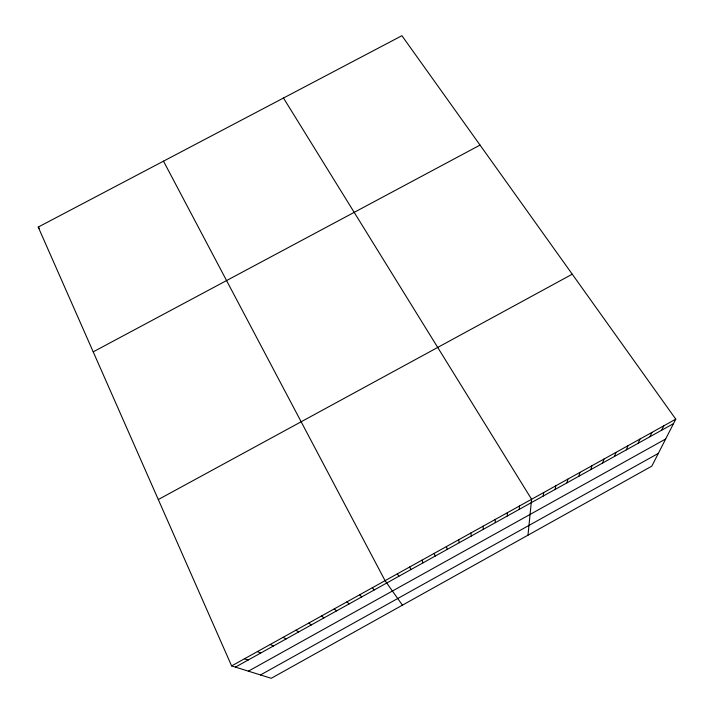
<?xml version="1.0" encoding="UTF-8"?>
<svg xmlns="http://www.w3.org/2000/svg" width="714" height="714" viewBox="0 0 714 714"><rect width="100%" height="100%" fill="white"/><g stroke="black" fill="none" stroke-linecap="round" stroke-linejoin="round"><path stroke-width="1.07" d="M507.315 515.999L507.333 512.741M519.292 509.341L519.471 506.003M527.985 535.179L531.591 499.264L283.485 98.023M543.184 496.06L543.693 492.544M555.108 489.438L555.778 485.832M567.014 482.816L567.853 479.121M578.911 476.211L579.902 472.427M590.781 469.607L591.942 465.733M602.643 463.02L603.964 459.057M614.495 456.433L615.977 452.381M626.321 449.856L627.963 445.723M638.137 443.296L639.94 439.074M649.936 436.736L651.9 432.425M661.717 430.185L663.841 425.794M675.774 419.163L651.828 466.144L271.231 678.3L231.622 665.921L38.226 227.079L401.92 35.7L675.774 419.163L231.622 665.921M260.503 674.944L658.326 453.39M235.415 667.108L673.489 423.643M248.383 671.16L665.662 439.003M158.303 499.541L572.244 274.203M93.213 351.85L480.04 145.085M244.509 658.763L248.115 660.048M257.379 651.614L260.806 652.998M270.222 644.474L273.48 645.956M283.056 637.343L286.135 638.923M295.873 630.221L298.764 631.899M308.671 623.117L311.384 624.884M321.452 616.012L323.986 617.878M334.206 608.926L336.571 610.889M346.95 601.848L349.137 603.901M359.678 594.78L361.686 596.931M38.226 227.079L39.538 228.542M372.387 587.72L374.216 589.969M402.428 605.169L385.078 580.669L163.497 161.159M397.377 573.833L398.867 576.269M409.657 567.005L410.978 569.54M421.92 560.195L423.081 562.811M434.174 553.386L435.156 556.099M446.411 546.594L447.223 549.387M458.629 539.802L459.281 542.694M470.829 533.028L471.311 536.009M483.012 526.254L483.333 529.324M495.177 519.497L495.329 522.657"/></g></svg>
